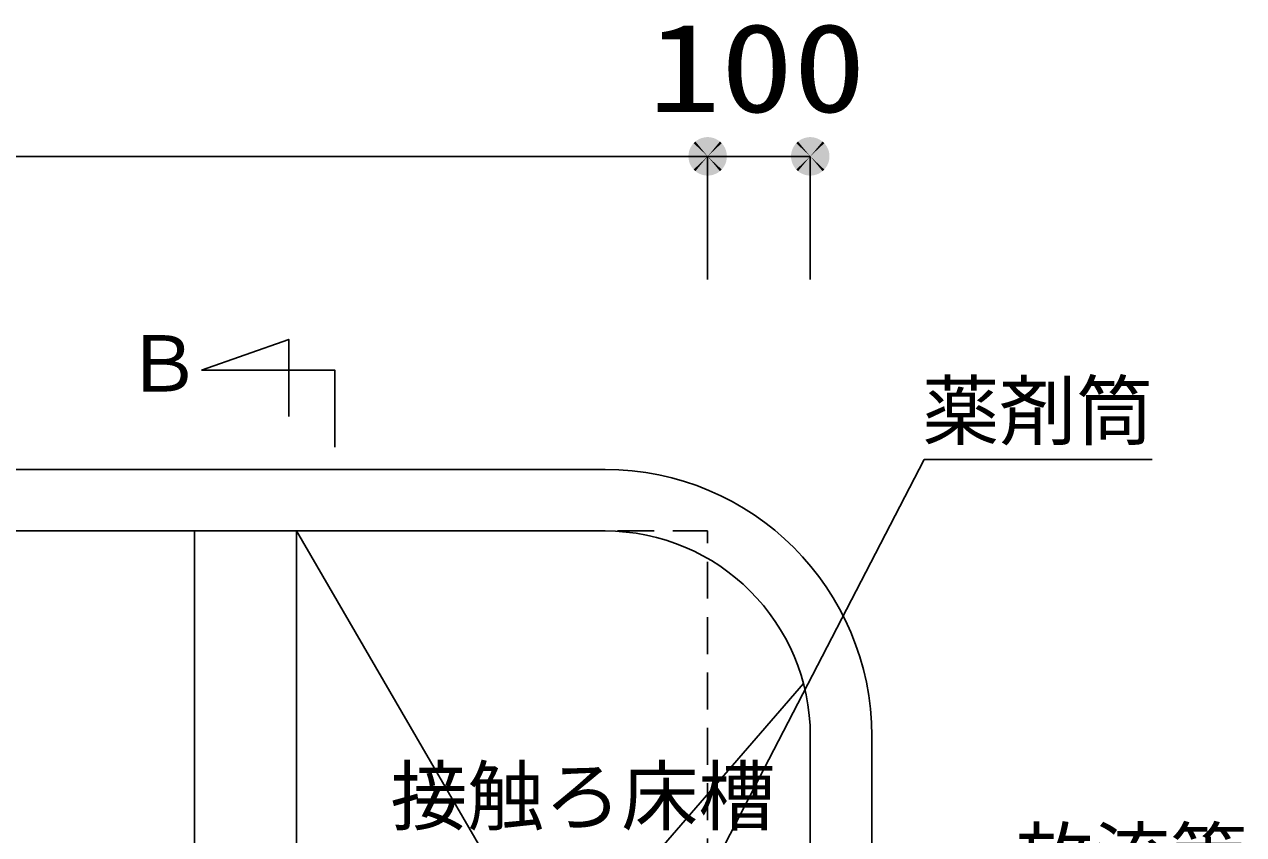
# Model space of a CAD drawing. Units: millimetres, scale not verified. Extents: x -8093 to 8093, y -5792 to 5792.
# Drawn here: x -5044 to -3856, y 1314 to 2104 of the extents above; entities that cross this region are included whole.
import ezdxf
from ezdxf.enums import TextEntityAlignment as Align

# ---------------------------------------------------------------- set-up
doc = ezdxf.new("R2010")
doc.units = ezdxf.units.MM
doc.header["$LTSCALE"] = 30
doc.linetypes.add('DASHED1', pattern=[1.8, 1.2, -0.6])
for name, color, linetype, lineweight in [('0-1_00クル-フ-0躯体', 3, 'Continuous', 25), ('0-2_00クル-フ-1機器', 2, 'Continuous', 25), ('0-3_00クル-フ-6寸法', 132, 'Continuous', 25)]:
    doc.layers.add(name, color=color, linetype=linetype, lineweight=lineweight)
doc.styles.add('ＭＳ ゴシック', font='')
doc.styles.get('ＭＳ ゴシック').set_extended_font_data('MS Gothic')

msp = doc.modelspace()

# ---------------------------------------------------------------- linework, layer by layer
at = {"layer": '0-1_00クル-フ-0躯体', "color": 4}
for p, q in [((-4516.36, 1004.46), (-4166.96, 1679.92)), ((-4166.96, 1679.92), (-3944.75, 1679.92))]:
    msp.add_line(p, q, dxfattribs=at)
at = {"layer": '0-1_00クル-フ-0躯体'}
for p, q in [((-5877.91, 1670.18), (-4477.91, 1670.18)), ((-5877.91, 1610.18), (-4477.91, 1610.18)), ((-4877.91, 1610.18), (-4877.91, 410.18)), ((-4877.91, 1610.18), (-4877.91, 410.18)), ((-4877.91, 410.18), (-4877.91, 1610.18)), ((-4778.69, 944.25), (-4778.69, 1610.18)), ((-4778.69, 1610.18), (-4514.31, 1155.58)), ((-4549.38, 1155.58), (-4284.62, 1461.54)), ((-4277.91, 610.18), (-4277.91, 1410.18)), ((-4217.91, 610.18), (-4217.91, 1410.18))]:
    msp.add_line(p, q, dxfattribs=at)
for points in [[(-4786.21, 1721.89), (-4786.21, 1796.89), (-4871.21, 1766.89)], [(-4871.21, 1766.89), (-4741.21, 1766.89), (-4741.21, 1691.89)]]:
    msp.add_lwpolyline(points, dxfattribs=at)
for radius in [260, 200]:
    msp.add_arc((-4477.91, 1410.18), radius, 0, 90, dxfattribs=at)
at = {"layer": '0-2_00クル-フ-1機器', "linetype": 'DASHED1'}
msp.add_line((-5977.91, 1610.18), (-4377.91, 1610.18), dxfattribs=at)
msp.add_lwpolyline([(-5977.91, 410.18), (-4377.91, 410.18), (-4377.91, 1610.18)], dxfattribs=at)
at = {"layer": '0-3_00クル-フ-6寸法', "color": 4}
for p, q in [((-5977.91, 1975.43), (-4377.91, 1975.43)), ((-4377.91, 1855.43), (-4377.91, 1975.43)), ((-4377.91, 1855.43), (-4377.91, 1975.43)), ((-4377.91, 1975.43), (-4277.91, 1975.43)), ((-4277.91, 1855.43), (-4277.91, 1975.43))]:
    msp.add_line(p, q, dxfattribs=at)
at = {"layer": '0-3_00クル-フ-6寸法'}
for points in [[(-4377.91, 1975.43), (-4395.35, 1982.33), (-4394.34, 1984.46)], [(-4377.91, 1975.43), (-4395.35, 1982.33), (-4394.34, 1984.46)], [(-4377.91, 1975.43), (-4394.34, 1984.46), (-4393.08, 1986.45)], [(-4377.91, 1975.43), (-4394.34, 1984.46), (-4393.08, 1986.45)], [(-4377.91, 1975.43), (-4393.08, 1986.45), (-4391.58, 1988.26)], [(-4377.91, 1975.43), (-4393.08, 1986.45), (-4391.58, 1988.26)], [(-4377.91, 1975.43), (-4391.58, 1988.26), (-4389.86, 1989.87)], [(-4377.91, 1975.43), (-4391.58, 1988.26), (-4389.86, 1989.87)], [(-4377.91, 1975.43), (-4389.86, 1989.87), (-4387.96, 1991.26)], [(-4377.91, 1975.43), (-4389.86, 1989.87), (-4387.96, 1991.26)], [(-4377.91, 1975.43), (-4387.96, 1991.26), (-4385.9, 1992.39)], [(-4377.91, 1975.43), (-4387.96, 1991.26), (-4385.9, 1992.39)], [(-4377.91, 1975.43), (-4385.9, 1992.39), (-4383.71, 1993.26)], [(-4377.91, 1975.43), (-4385.9, 1992.39), (-4383.71, 1993.26)], [(-4377.91, 1975.43), (-4383.71, 1993.26), (-4381.43, 1993.85)], [(-4377.91, 1975.43), (-4383.71, 1993.26), (-4381.43, 1993.85)], [(-4377.91, 1975.43), (-4381.43, 1993.85), (-4379.09, 1994.14)], [(-4377.91, 1975.43), (-4381.43, 1993.85), (-4379.09, 1994.14)], [(-4377.91, 1975.43), (-4379.09, 1994.14), (-4376.74, 1994.14)], [(-4377.91, 1975.43), (-4379.09, 1994.14), (-4376.74, 1994.14)], [(-4377.91, 1975.43), (-4376.74, 1994.14), (-4374.4, 1993.85)], [(-4377.91, 1975.43), (-4376.74, 1994.14), (-4374.4, 1993.85)], [(-4377.91, 1975.43), (-4374.4, 1993.85), (-4372.12, 1993.26)], [(-4377.91, 1975.43), (-4374.4, 1993.85), (-4372.12, 1993.26)], [(-4377.91, 1975.43), (-4372.12, 1993.26), (-4369.93, 1992.39)], [(-4377.91, 1975.43), (-4372.12, 1993.26), (-4369.93, 1992.39)], [(-4377.91, 1975.43), (-4369.93, 1992.39), (-4367.87, 1991.26)], [(-4377.91, 1975.43), (-4369.93, 1992.39), (-4367.87, 1991.26)], [(-4377.91, 1975.43), (-4367.87, 1991.26), (-4365.96, 1989.87)], [(-4377.91, 1975.43), (-4367.87, 1991.26), (-4365.96, 1989.87)], [(-4377.91, 1975.43), (-4365.96, 1989.87), (-4364.24, 1988.26)], [(-4377.91, 1975.43), (-4365.96, 1989.87), (-4364.24, 1988.26)], [(-4377.91, 1975.43), (-4364.24, 1988.26), (-4362.74, 1986.45)], [(-4377.91, 1975.43), (-4364.24, 1988.26), (-4362.74, 1986.45)], [(-4377.91, 1975.43), (-4362.74, 1986.45), (-4361.48, 1984.46)], [(-4377.91, 1975.43), (-4362.74, 1986.45), (-4361.48, 1984.46)], [(-4377.91, 1975.43), (-4361.48, 1984.46), (-4360.48, 1982.33)], [(-4377.91, 1975.43), (-4361.48, 1984.46), (-4360.48, 1982.33)], [(-4277.91, 1975.43), (-4295.35, 1982.33), (-4294.34, 1984.46)], [(-4277.91, 1975.43), (-4294.34, 1984.46), (-4293.08, 1986.45)], [(-4277.91, 1975.43), (-4293.08, 1986.45), (-4291.58, 1988.26)], [(-4277.91, 1975.43), (-4291.58, 1988.26), (-4289.86, 1989.87)], [(-4277.91, 1975.43), (-4289.86, 1989.87), (-4287.96, 1991.26)], [(-4277.91, 1975.43), (-4287.96, 1991.26), (-4285.9, 1992.39)], [(-4277.91, 1975.43), (-4285.9, 1992.39), (-4283.71, 1993.26)], [(-4277.91, 1975.43), (-4283.71, 1993.26), (-4281.43, 1993.85)], [(-4277.91, 1975.43), (-4281.43, 1993.85), (-4279.09, 1994.14)], [(-4277.91, 1975.43), (-4279.09, 1994.14), (-4276.74, 1994.14)], [(-4277.91, 1975.43), (-4276.74, 1994.14), (-4274.4, 1993.85)], [(-4277.91, 1975.43), (-4274.4, 1993.85), (-4272.12, 1993.26)], [(-4277.91, 1975.43), (-4272.12, 1993.26), (-4269.93, 1992.39)], [(-4277.91, 1975.43), (-4269.93, 1992.39), (-4267.87, 1991.26)], [(-4277.91, 1975.43), (-4267.87, 1991.26), (-4265.96, 1989.87)], [(-4277.91, 1975.43), (-4265.96, 1989.87), (-4264.24, 1988.26)], [(-4277.91, 1975.43), (-4264.24, 1988.26), (-4262.74, 1986.45)], [(-4277.91, 1975.43), (-4262.74, 1986.45), (-4261.48, 1984.46)], [(-4277.91, 1975.43), (-4261.48, 1984.46), (-4260.48, 1982.33)], [(-4377.91, 1975.43), (-4396.66, 1975.43), (-4396.52, 1977.78)], [(-4377.91, 1975.43), (-4396.66, 1975.43), (-4396.52, 1977.78)], [(-4377.91, 1975.43), (-4396.52, 1973.08), (-4396.66, 1975.43)], [(-4377.91, 1975.43), (-4396.52, 1973.08), (-4396.66, 1975.43)], [(-4377.91, 1975.43), (-4396.52, 1977.78), (-4396.07, 1980.09)], [(-4377.91, 1975.43), (-4396.52, 1977.78), (-4396.07, 1980.09)], [(-4377.91, 1975.43), (-4396.07, 1970.76), (-4396.52, 1973.08)], [(-4377.91, 1975.43), (-4396.07, 1970.76), (-4396.52, 1973.08)], [(-4377.91, 1975.43), (-4396.07, 1980.09), (-4395.35, 1982.33)], [(-4377.91, 1975.43), (-4396.07, 1980.09), (-4395.35, 1982.33)], [(-4377.91, 1975.43), (-4395.35, 1968.53), (-4396.07, 1970.76)], [(-4377.91, 1975.43), (-4395.35, 1968.53), (-4396.07, 1970.76)], [(-4377.91, 1975.43), (-4394.34, 1966.39), (-4395.35, 1968.53)], [(-4377.91, 1975.43), (-4394.34, 1966.39), (-4395.35, 1968.53)], [(-4377.91, 1975.43), (-4393.08, 1964.41), (-4394.34, 1966.39)], [(-4377.91, 1975.43), (-4393.08, 1964.41), (-4394.34, 1966.39)], [(-4377.91, 1975.43), (-4391.58, 1962.59), (-4393.08, 1964.41)], [(-4377.91, 1975.43), (-4391.58, 1962.59), (-4393.08, 1964.41)], [(-4377.91, 1975.43), (-4389.86, 1960.98), (-4391.58, 1962.59)], [(-4377.91, 1975.43), (-4389.86, 1960.98), (-4391.58, 1962.59)], [(-4377.91, 1975.43), (-4387.96, 1959.6), (-4389.86, 1960.98)], [(-4377.91, 1975.43), (-4387.96, 1959.6), (-4389.86, 1960.98)], [(-4377.91, 1975.43), (-4385.9, 1958.46), (-4387.96, 1959.6)], [(-4377.91, 1975.43), (-4385.9, 1958.46), (-4387.96, 1959.6)], [(-4377.91, 1975.43), (-4383.71, 1957.6), (-4385.9, 1958.46)], [(-4377.91, 1975.43), (-4383.71, 1957.6), (-4385.9, 1958.46)], [(-4377.91, 1975.43), (-4381.43, 1957.01), (-4383.71, 1957.6)], [(-4377.91, 1975.43), (-4381.43, 1957.01), (-4383.71, 1957.6)], [(-4377.91, 1975.43), (-4379.09, 1956.71), (-4381.43, 1957.01)], [(-4377.91, 1975.43), (-4379.09, 1956.71), (-4381.43, 1957.01)], [(-4377.91, 1975.43), (-4376.74, 1956.71), (-4379.09, 1956.71)], [(-4377.91, 1975.43), (-4376.74, 1956.71), (-4379.09, 1956.71)], [(-4377.91, 1975.43), (-4360.48, 1982.33), (-4359.75, 1980.09)], [(-4377.91, 1975.43), (-4360.48, 1982.33), (-4359.75, 1980.09)], [(-4377.91, 1975.43), (-4359.75, 1980.09), (-4359.31, 1977.78)], [(-4377.91, 1975.43), (-4359.75, 1980.09), (-4359.31, 1977.78)], [(-4377.91, 1975.43), (-4359.31, 1977.78), (-4359.16, 1975.43)], [(-4377.91, 1975.43), (-4359.31, 1977.78), (-4359.16, 1975.43)], [(-4377.91, 1975.43), (-4374.4, 1957.01), (-4376.74, 1956.71)], [(-4377.91, 1975.43), (-4372.12, 1957.6), (-4374.4, 1957.01)], [(-4377.91, 1975.43), (-4369.93, 1958.46), (-4372.12, 1957.6)], [(-4377.91, 1975.43), (-4367.87, 1959.6), (-4369.93, 1958.46)], [(-4377.91, 1975.43), (-4365.96, 1960.98), (-4367.87, 1959.6)], [(-4377.91, 1975.43), (-4364.24, 1962.59), (-4365.96, 1960.98)], [(-4377.91, 1975.43), (-4362.74, 1964.41), (-4364.24, 1962.59)], [(-4377.91, 1975.43), (-4361.48, 1966.39), (-4362.74, 1964.41)], [(-4377.91, 1975.43), (-4360.48, 1968.53), (-4361.48, 1966.39)], [(-4377.91, 1975.43), (-4359.75, 1970.76), (-4360.48, 1968.53)], [(-4377.91, 1975.43), (-4359.31, 1973.08), (-4359.75, 1970.76)], [(-4377.91, 1975.43), (-4359.16, 1975.43), (-4359.31, 1973.08)], [(-4377.91, 1975.43), (-4374.4, 1957.01), (-4376.74, 1956.71)], [(-4377.91, 1975.43), (-4372.12, 1957.6), (-4374.4, 1957.01)], [(-4377.91, 1975.43), (-4369.93, 1958.46), (-4372.12, 1957.6)], [(-4377.91, 1975.43), (-4367.87, 1959.6), (-4369.93, 1958.46)], [(-4377.91, 1975.43), (-4365.96, 1960.98), (-4367.87, 1959.6)], [(-4377.91, 1975.43), (-4364.24, 1962.59), (-4365.96, 1960.98)], [(-4377.91, 1975.43), (-4362.74, 1964.41), (-4364.24, 1962.59)], [(-4377.91, 1975.43), (-4361.48, 1966.39), (-4362.74, 1964.41)], [(-4377.91, 1975.43), (-4360.48, 1968.53), (-4361.48, 1966.39)], [(-4377.91, 1975.43), (-4359.75, 1970.76), (-4360.48, 1968.53)], [(-4377.91, 1975.43), (-4359.31, 1973.08), (-4359.75, 1970.76)], [(-4377.91, 1975.43), (-4359.16, 1975.43), (-4359.31, 1973.08)], [(-4277.91, 1975.43), (-4296.66, 1975.43), (-4296.52, 1977.78)], [(-4277.91, 1975.43), (-4296.52, 1973.08), (-4296.66, 1975.43)], [(-4277.91, 1975.43), (-4296.52, 1977.78), (-4296.07, 1980.09)], [(-4277.91, 1975.43), (-4296.07, 1970.76), (-4296.52, 1973.08)], [(-4277.91, 1975.43), (-4296.07, 1980.09), (-4295.35, 1982.33)], [(-4277.91, 1975.43), (-4295.35, 1968.53), (-4296.07, 1970.76)], [(-4277.91, 1975.43), (-4294.34, 1966.39), (-4295.35, 1968.53)], [(-4277.91, 1975.43), (-4293.08, 1964.41), (-4294.34, 1966.39)], [(-4277.91, 1975.43), (-4291.58, 1962.59), (-4293.08, 1964.41)], [(-4277.91, 1975.43), (-4289.86, 1960.98), (-4291.58, 1962.59)], [(-4277.91, 1975.43), (-4287.96, 1959.6), (-4289.86, 1960.98)], [(-4277.91, 1975.43), (-4285.9, 1958.46), (-4287.96, 1959.6)], [(-4277.91, 1975.43), (-4283.71, 1957.6), (-4285.9, 1958.46)], [(-4277.91, 1975.43), (-4281.43, 1957.01), (-4283.71, 1957.6)], [(-4277.91, 1975.43), (-4279.09, 1956.71), (-4281.43, 1957.01)], [(-4277.91, 1975.43), (-4276.74, 1956.71), (-4279.09, 1956.71)], [(-4277.91, 1975.43), (-4260.48, 1982.33), (-4259.75, 1980.09)], [(-4277.91, 1975.43), (-4259.75, 1980.09), (-4259.31, 1977.78)], [(-4277.91, 1975.43), (-4259.31, 1977.78), (-4259.16, 1975.43)], [(-4277.91, 1975.43), (-4274.4, 1957.01), (-4276.74, 1956.71)], [(-4277.91, 1975.43), (-4272.12, 1957.6), (-4274.4, 1957.01)], [(-4277.91, 1975.43), (-4269.93, 1958.46), (-4272.12, 1957.6)], [(-4277.91, 1975.43), (-4267.87, 1959.6), (-4269.93, 1958.46)], [(-4277.91, 1975.43), (-4265.96, 1960.98), (-4267.87, 1959.6)], [(-4277.91, 1975.43), (-4264.24, 1962.59), (-4265.96, 1960.98)], [(-4277.91, 1975.43), (-4262.74, 1964.41), (-4264.24, 1962.59)], [(-4277.91, 1975.43), (-4261.48, 1966.39), (-4262.74, 1964.41)], [(-4277.91, 1975.43), (-4260.48, 1968.53), (-4261.48, 1966.39)], [(-4277.91, 1975.43), (-4259.75, 1970.76), (-4260.48, 1968.53)], [(-4277.91, 1975.43), (-4259.31, 1973.08), (-4259.75, 1970.76)], [(-4277.91, 1975.43), (-4259.16, 1975.43), (-4259.31, 1973.08)]]:
    msp.add_solid(points, dxfattribs=at)

# ---------------------------------------------------------------- texts
at = {"layer": '0-1_00クル-フ-0躯体', "color": 4, "style": 'ＭＳ ゴシック'}
for s, p in [('Ｂ', (-4945.74, 1729.54)), ('薬剤筒', (-4168.73, 1683.4)), ('接触ろ床槽', (-4687.02, 1307.72)), ('放流管', (-4077.37, 1247.74))]:
    msp.add_text(s, height=54.99, dxfattribs=at).set_placement(p, align=Align.BOTTOM_LEFT)
at = {"layer": '0-3_00クル-フ-6寸法', "color": 3, "style": 'ＭＳ ゴシック', "width": 1.2}
msp.add_text('100', height=86.66, dxfattribs=at).set_placement((-4435.91, 1992.52), align=Align.BOTTOM_LEFT)

doc.saveas('drawing.dxf')
